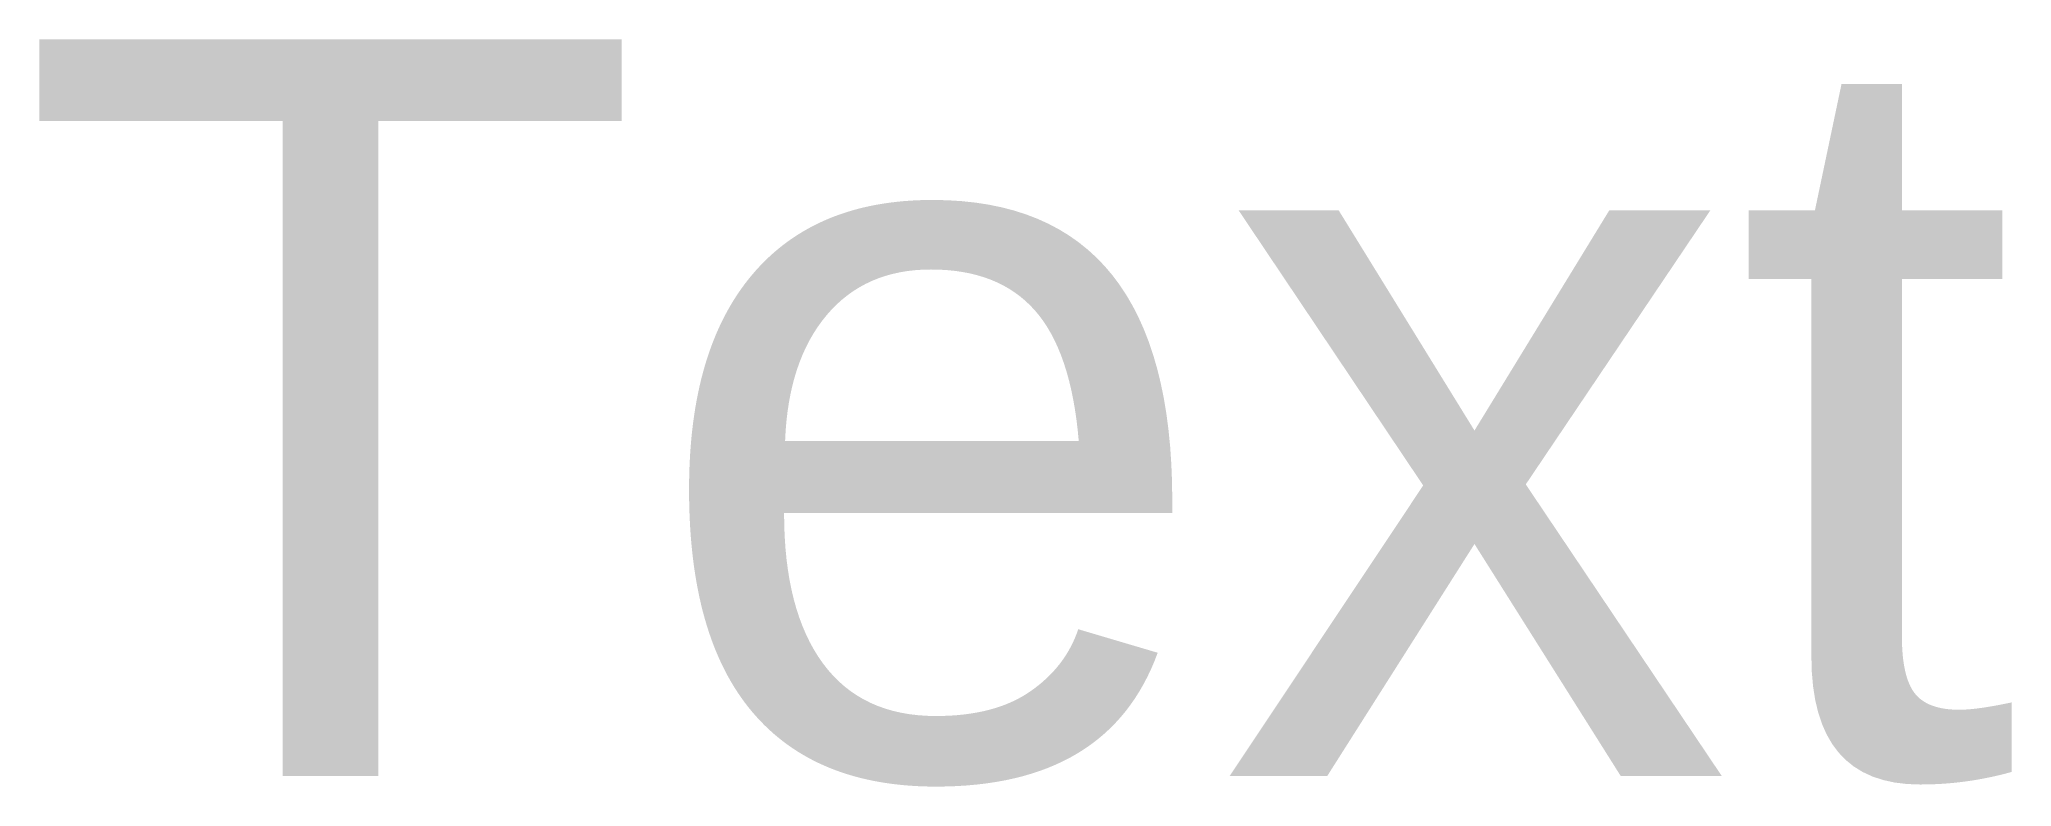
# Model space of a CAD drawing. Header units: millimetres. Extents: x 2637 to 2821, y 1601 to 1671.
import ezdxf

# ---------------------------------------------------------------- set-up
doc = ezdxf.new("R2010")
doc.units = ezdxf.units.MM
doc.styles.get("Standard").update_dxf_attribs({"font": 'arial.ttf'})

msp = doc.modelspace()

# ---------------------------------------------------------------- texts
msp.add_text('Text', height=68.761).set_placement((2635.2, 1602.12))

doc.saveas('drawing.dxf')
